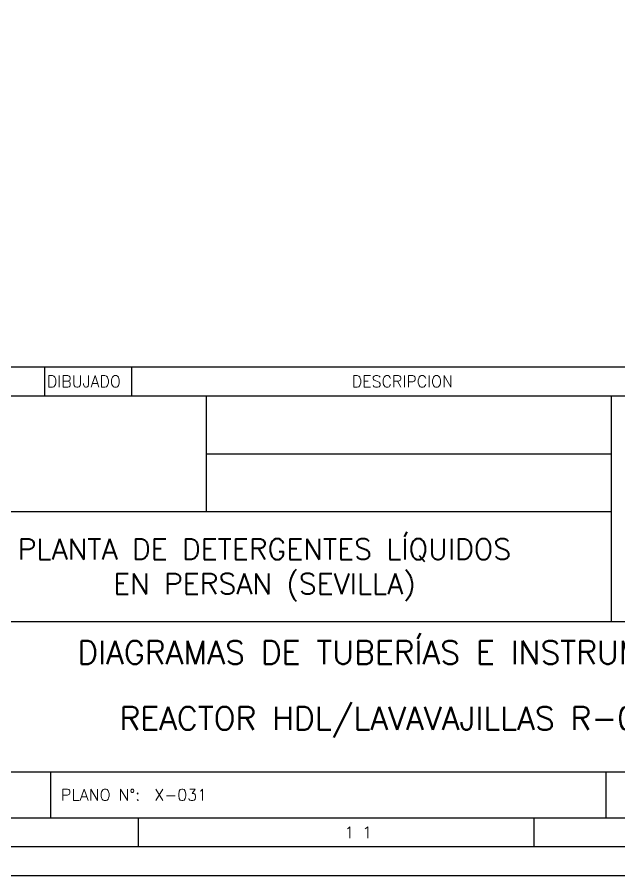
# Model space of a CAD drawing. Header units: millimetres. Extents: x 172 to 1080, y 170 to 466.
# Drawn here: x 996.7 to 1048.7, y 169.8 to 243.9 of the extents above; entities that cross this region are included whole.
import ezdxf

# ---------------------------------------------------------------- set-up
doc = ezdxf.new("R2010")
doc.units = ezdxf.units.MM
doc.layers.add('CAJETIN', color=1, linetype='Continuous')
doc.layers.add('FORMATO', color=7, linetype='Continuous')
doc.styles.add('PY', font='ROMANS.shx')

# ---------------------------------------------------------------- blocks, each defined once
blk = doc.blocks.new('MARCO-A1')
at = {"layer": 'FORMATO', "color": 5}
for p, q in [((694.17, 10), (694.17, 5)), ((762.58, 10), (762.58, 5))]:
    blk.add_line(p, q, dxfattribs=at)
at = {"layer": 'FORMATO', "color": 1}
blk.add_lwpolyline([(0, 594), (841, 594), (841, 0), (0, 0)], close=True, dxfattribs=at)
at = {"layer": 'FORMATO', "color": 5}
blk.add_lwpolyline([(5, 589), (836, 589), (836, 5), (5, 5)], close=True, dxfattribs=at)
at = {"layer": 'FORMATO', "color": 8, "linetype": 'Continuous'}
blk.add_lwpolyline([(10, 584), (831, 584), (831, 10), (10, 10)], close=True, dxfattribs=at)
at = {"layer": 'FORMATO', "color": 1, "style": 'PY'}
blk.add_text('1 1', height=2, dxfattribs=at).set_placement((729.83, 6.5))

msp = doc.modelspace()

# ---------------------------------------------------------------- linework, layer by layer
at = {"layer": 'CAJETIN', "color": 5}
for p, q in [((985.601, 213.733), (1075.495, 213.733)), ((999.085, 213.733), (999.085, 211.236)), ((1006.576, 213.733), (1006.576, 211.236))]:
    msp.add_line(p, q, dxfattribs=at)
at = {"layer": 'CAJETIN', "color": 8, "linetype": 'Continuous'}
for p, q in [((985.601, 211.236), (1075.495, 211.236)), ((1013.069, 201.247), (1013.069, 211.236)), ((1048.027, 191.759), (1048.027, 211.236)), ((1013.069, 206.242), (1048.027, 206.242)), ((985.601, 201.247), (1048.027, 201.247)), ((985.601, 191.759), (1075.495, 191.759)), ((985.601, 178.774), (1075.495, 178.774)), ((985.601, 178.774), (1075.495, 178.774)), ((999.585, 178.774), (999.585, 174.779)), ((999.585, 178.774), (999.585, 174.779))]:
    msp.add_line(p, q, dxfattribs=at)
at = {"layer": 'CAJETIN', "color": 8}
msp.add_line((1047.528, 178.774), (1047.528, 174.779), dxfattribs=at)
msp.add_line((1047.528, 178.774), (1047.528, 174.779), dxfattribs=at)

# ---------------------------------------------------------------- block references
at = {"xscale": 0.499409123998651, "yscale": 0.499409123998651, "zscale": 0.499409123998651}
msp.add_blockref('MARCO-A1', (660.486, 169.785), dxfattribs=at)

# ---------------------------------------------------------------- texts
at = {"layer": 'CAJETIN', "color": 1, "style": 'PY'}
for s, height, p in [('DIBUJADO', 0.9988, (999.282, 211.985)), ('DESCRIPCION', 0.99882, (1025.604, 211.985)), ('X-031', 0.9988, (1008.569, 176.277))]:
    msp.add_text(s, height=height, dxfattribs=at).set_placement(p)
at = {"layer": 'CAJETIN', "color": 5, "attachment_point": 5, "style": 'PY'}
for s, insert, char_height, width in [('PLANTA DE DETERGENTES LÍQUIDOS\\PEN PERSAN (SEVILLA)', (1018.056, 196.206), 1.79787, 79.06835), ('DIAGRAMAS DE TUBERÍAS E INSTRUMENTOS', (1030.548, 189.078), 1.99764, 88.63238), ('REACTOR HDL/LAVAVAJILLAS R-0011', (1030.459, 183.06), 1.99764, 88.63238)]:
    msp.add_mtext(s, dxfattribs=dict(at, insert=insert, char_height=char_height, width=width))
at = {"layer": 'FORMATO', "color": 1, "style": 'PY'}
msp.add_text('PLANO N%%D:', height=0.99882, dxfattribs=at).set_placement((1000.493, 176.277))

doc.saveas('drawing.dxf')
